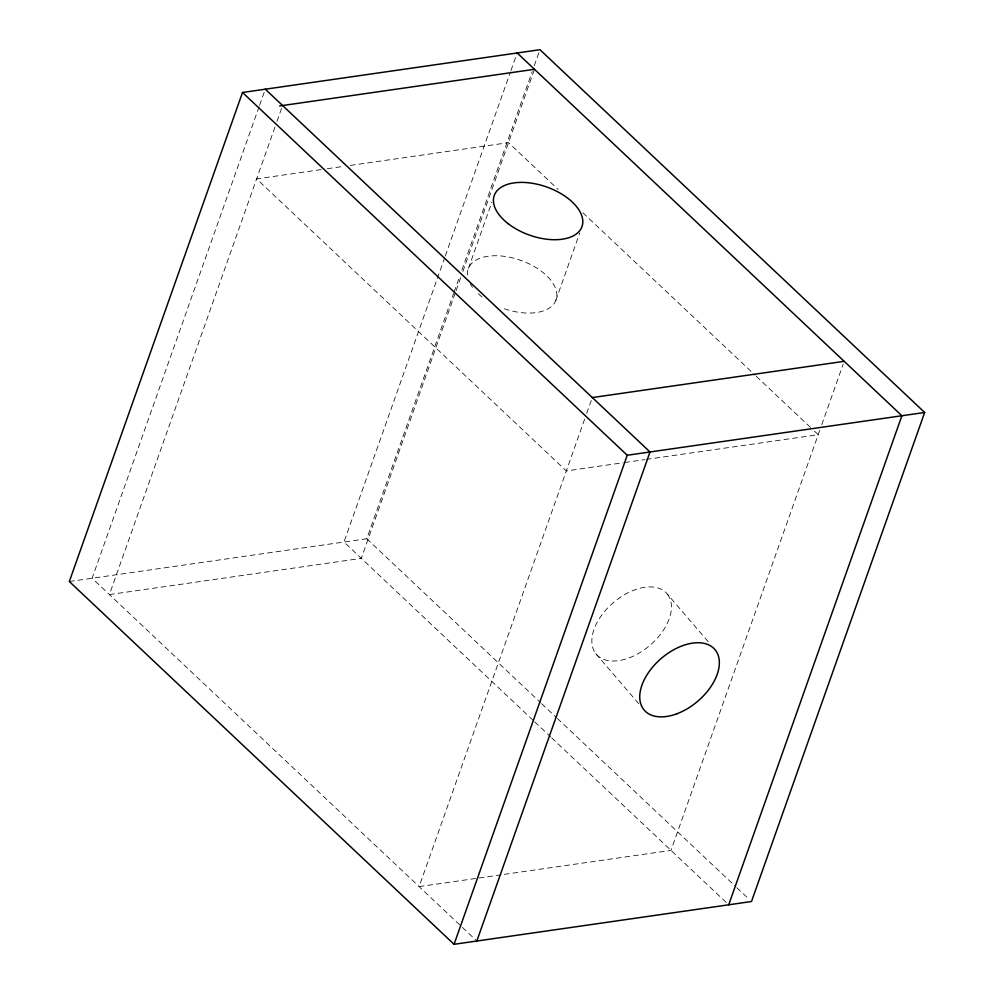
<?xml version="1.0" encoding="UTF-8"?>
<svg xmlns="http://www.w3.org/2000/svg" width="994" height="994" viewBox="0 0 994 994"><rect width="100%" height="100%" fill="white"/><g stroke="black" fill="none" stroke-linecap="round" stroke-linejoin="round"><path stroke-width="0.75" stroke-dasharray="4.97 3.73" d="M259.074 106.718L92.107 578.247L461.291 926.371M259.596 105.265L265.286 89.199M274.953 127.108L109.415 594.574L361.307 558.355L455.637 291.95M276.991 121.343L282.594 105.526M444.803 257.359L343.986 542.028L533.616 720.824M445.312 255.893L510.456 71.953M510.966 70.487L517.178 52.98M69.331 581.527L366.761 538.748L453.612 293.491M454.121 292.037L459.812 275.972M461.875 270.132L532.188 71.593M534.25 65.753L538.91 52.62M456.159 290.497L460.818 277.314M462.893 271.461L534.486 69.294M468.447 268.33L491.881 202.167M555.808 300.499L579.75 232.894M584.658 419.133L419.12 886.611L477.48 878.211M586.696 413.38L591.281 400.433M819.739 430.377L671.012 850.379L503.598 874.459M821.777 424.624L843.173 364.214M321.124 169.601L256.614 178.883L566.319 470.92L623.151 462.744M327.274 168.719L342.632 166.507M350.31 165.414L508.506 142.651L558.056 189.382M624.692 462.521L644.659 459.65M646.187 459.427L818.211 434.689L813.713 430.439M479.021 878L502.057 874.683M582.832 212.741L755.142 375.223M756.272 376.279L812.583 429.383M366.761 538.748L540.512 702.584M541.631 703.653L556.305 717.482M557.435 718.538L735.697 886.636M736.815 887.692L749.227 899.396M534.735 721.892L550.502 736.753M551.633 737.821L726.502 902.701M462.396 927.427L476.822 941.02M667.446 594.213A46.556 28.13 -40.6 0 1 628.842 658.003A46.556 28.13 -40.6 0 1 598.674 619.709A46.556 28.13 -40.6 0 1 667.446 594.213L708.349 641.9M595.866 653.729L638.769 703.752M467.478 275.015A46.556 25.558 19.5 0 1 513.923 258.241A46.556 25.558 19.5 0 1 556.466 298.362A46.556 25.558 19.5 0 1 502.604 308.152M482.04 296.92A46.556 25.558 19.5 0 1 476.412 291.901M472.548 287.353A46.556 25.558 19.5 0 1 470.162 283.588"/><path stroke-width="1.49" d="M242.511 92.479L69.331 581.527L454.059 944.3L751.489 901.521L924.668 412.473L539.941 49.7L242.511 92.479L627.239 455.252L924.668 412.473M454.059 944.3L627.239 455.252M476.822 941.02L650.014 451.972L265.286 89.199M728.714 904.801L901.893 415.753L517.178 52.98M279.649 105.948L534.486 69.294M592.3 397.563L844.192 361.331M508.021 223.563A46.556 25.558 19.5 0 0 581.788 227.141A46.556 25.558 19.5 0 0 524.521 182.461A46.556 25.558 19.5 0 0 508.021 223.563M676.728 713.829A46.556 28.13 -40.6 0 0 715.332 650.039A46.556 28.13 -40.6 0 0 646.56 675.535A46.556 28.13 -40.6 0 0 676.728 713.829"/></g></svg>
